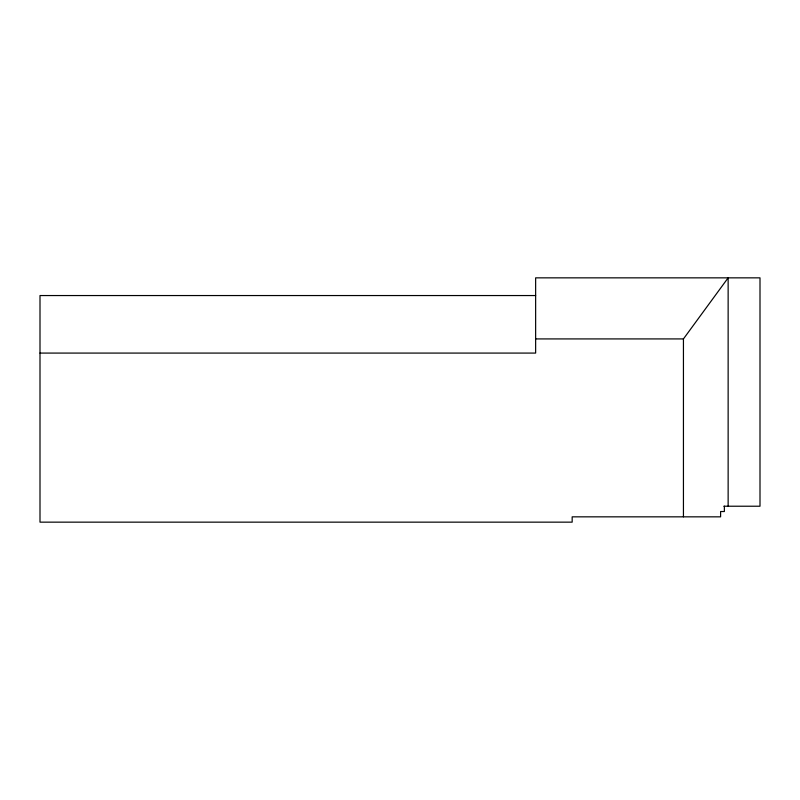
<?xml version="1.0" encoding="UTF-8"?>
<svg xmlns="http://www.w3.org/2000/svg" width="800" height="800" viewBox="0 0 800 800"><rect width="100%" height="100%" fill="white"/><g stroke="black" fill="none" stroke-linecap="round" stroke-linejoin="round"><path stroke-width="1.2" d="M683.44 516.84L683.44 338.92L728.14 277.85L728.14 506.22M535.64 295.55L40 295.55L40 522.15L572.17 522.15L572.17 516.84L720.6 516.84L720.6 511.53L724.37 511.53L724.37 506.22M535.64 338.92L683.44 338.92M40 353.08L535.64 353.08L535.64 277.85L760 277.85L760 506.22L723.85 506.22"/></g></svg>
